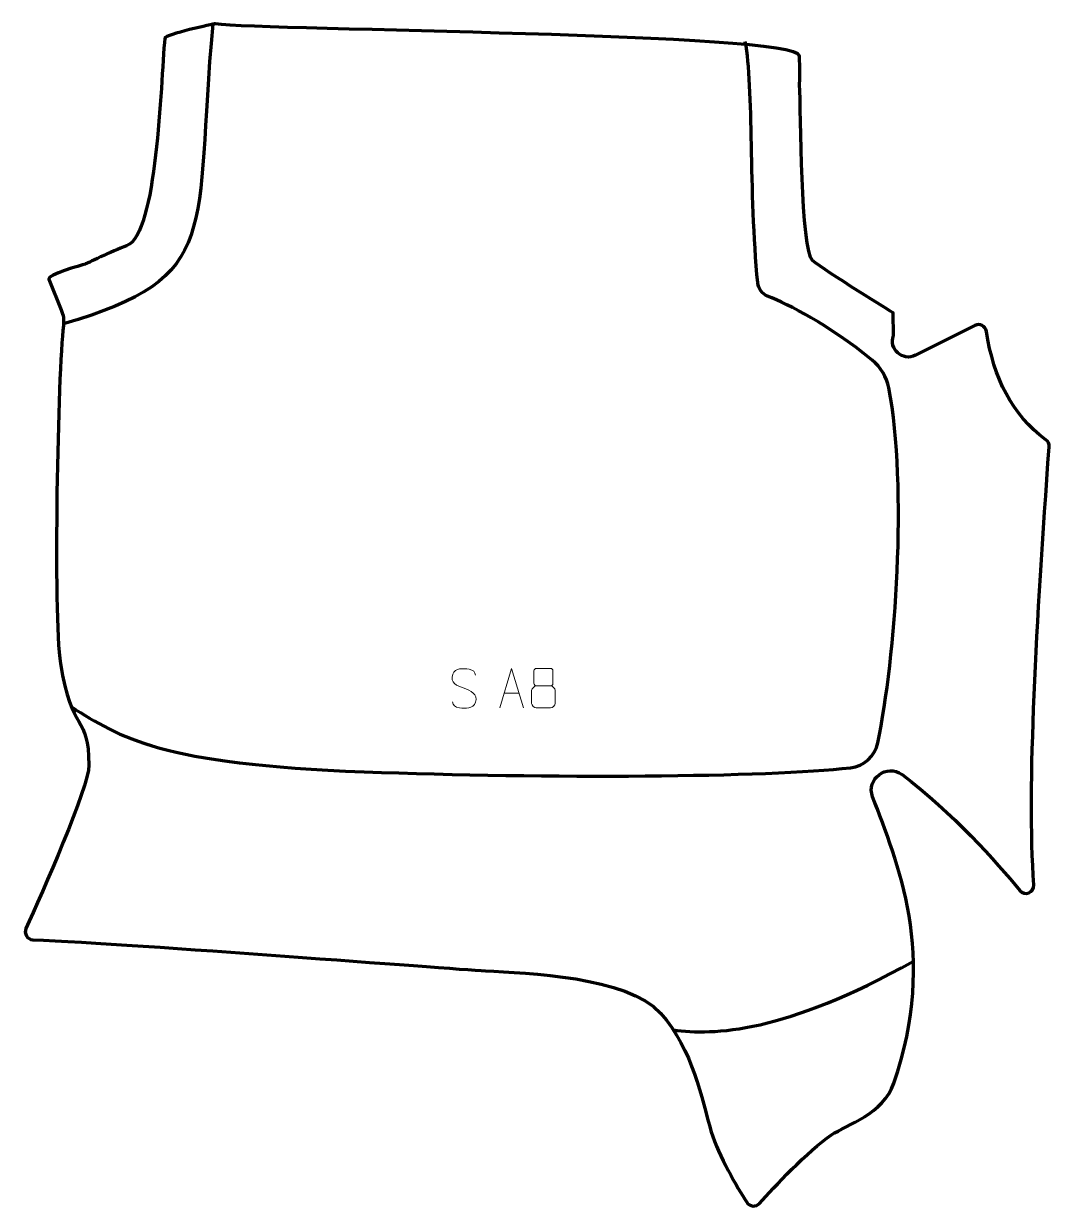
# Model space of a CAD drawing. Header units: millimetres. Extents: x -324 to 323, y -373 to 373.
import ezdxf

# ---------------------------------------------------------------- set-up
doc = ezdxf.new("R2010")
doc.units = ezdxf.units.MM
doc.header["$MEASUREMENT"] = 0
for name, color, linetype in [('layer 1', 7, 'Continuous'), ('layer 2', 7, 'Continuous'), ('layer 3', 7, 'Continuous')]:
    doc.layers.add(name, color=color, linetype=linetype)

msp = doc.modelspace()

# ---------------------------------------------------------------- linework, layer by layer
at = {"layer": 'layer 1', "color": 250, "lineweight": 9}
for points, knots in [([(-46.0954, -46.1181), (-50.3437, -44.6477), (-55.2518, -42.8519), (-53.2467, -37.3316), (-53.2467, -37.3316), (-51.7432, -33.1917), (-46.5296, -33.5802), (-42.926, -34.1813), (-42.926, -34.1813), (-40.0654, -34.6585), (-39.2007, -35.8717), (-38.8901, -37.9558)], [0, 0, 0, 0, 0.25, 0.25, 0.25, 0.25, 0.5, 0.5, 0.5, 0.5, 1, 1, 1, 1]), ([(-23.5659, -58.5949), (-23.5659, -58.5949), (-16.1949, -33.6414), (-16.1949, -33.6414), (-16.1949, -33.6414), (-16.1949, -33.6414), (-8.625, -58.5949), (-8.625, -58.5949)], [0, 0, 0, 0, 0.33333333, 0.33333333, 0.33333333, 0.33333333, 1, 1, 1, 1]), ([(-2.0488, -35.1073), (-2.0488, -37.3203), (-2.0488, -41.0026), (-2.0488, -43.2159), (-2.0488, -43.2159), (-2.0338, -43.7233), (-1.2264, -44.6547), (-0.5263, -44.6535), (-0.5263, -44.6535), (2.4436, -44.6533), (5.4138, -44.7382), (8.3842, -44.7385), (8.3842, -44.7385), (9.1813, -44.7343), (9.902, -43.944), (9.8994, -43.2233), (9.8994, -43.2233), (9.8991, -41.0073), (9.8991, -37.3226), (9.8994, -35.1073), (9.8994, -35.1073), (9.8809, -34.3965), (9.2695, -33.6361), (8.4356, -33.6435), (8.4356, -33.6435), (5.4185, -33.6438), (2.4016, -33.6438), (-0.615, -33.6435), (-0.615, -33.6435), (-1.2414, -33.6359), (-2.0655, -34.3469), (-2.0488, -35.1073)], [0, 0, 0, 0, 0.11111111, 0.11111111, 0.11111111, 0.11111111, 0.22222222, 0.22222222, 0.22222222, 0.22222222, 0.33333333, 0.33333333, 0.33333333, 0.33333333, 0.44444444, 0.44444444, 0.44444444, 0.44444444, 0.55555556, 0.55555556, 0.55555556, 0.55555556, 0.66666667, 0.66666667, 0.66666667, 0.66666667, 0.77777778, 0.77777778, 0.77777778, 0.77777778, 1, 1, 1, 1]), ([(-3.5076, -47.6255), (-3.5076, -50.7963), (-3.5076, -52.4984), (-3.5076, -55.6698), (-3.5076, -55.6698), (-3.5161, -56.8917), (-1.8182, -58.5844), (-0.5656, -58.5929), (-0.5656, -58.5929), (2.4175, -58.5926), (5.4008, -58.5926), (8.3842, -58.5929), (8.3842, -58.5929), (9.7075, -58.5812), (11.3279, -56.9596), (11.3168, -55.6604), (11.3168, -55.6604), (11.3165, -52.4922), (11.3165, -50.7934), (11.3168, -47.6255), (11.3168, -47.6255), (11.2471, -46.2451), (9.6693, -44.6665), (8.3639, -44.6726), (8.3639, -44.6726), (5.3873, -44.6729), (2.4107, -44.6729), (-0.5656, -44.6726), (-0.5656, -44.6726), (-1.6451, -44.6662), (-3.4914, -46.2451), (-3.5076, -47.6255)], [0, 0, 0, 0, 0.11111111, 0.11111111, 0.11111111, 0.11111111, 0.22222222, 0.22222222, 0.22222222, 0.22222222, 0.33333333, 0.33333333, 0.33333333, 0.33333333, 0.44444444, 0.44444444, 0.44444444, 0.44444444, 0.55555556, 0.55555556, 0.55555556, 0.55555556, 0.66666667, 0.66666667, 0.66666667, 0.66666667, 0.77777778, 0.77777778, 0.77777778, 0.77777778, 1, 1, 1, 1]), ([(-46.0954, -46.1182), (-42.0768, -47.7649), (-37.0473, -49.6532), (-38.8813, -55.0135), (-38.8813, -55.0135), (-40.3411, -59.2799), (-45.2519, -59.0232), (-48.978, -58.4685), (-48.978, -58.4685), (-51.728, -58.0587), (-52.9489, -56.8452), (-53.3269, -54.733)], [0, 0, 0, 0, 0.25, 0.25, 0.25, 0.25, 0.5, 0.5, 0.5, 0.5, 1, 1, 1, 1])]:
    msp.add_open_spline(points, degree=3, knots=knots, dxfattribs=at)
msp.add_open_spline([(-20.8433, -49.3455), (-20.8433, -49.3455), (-11.3476, -49.3455), (-11.3476, -49.3455)], degree=3, dxfattribs=at)
at = {"layer": 'layer 2', "color": 230, "lineweight": 200}
msp.add_open_spline([(-202.6898, 372.3567), (-172.0297, 368.1825), (164.5836, 366.6509), (165.2517, 352.2464), (165.2517, 352.2464), (165.5929, 344.8948), (165.3267, 335.8287), (165.3267, 334.0675), (165.3267, 334.0675), (166.1805, 317.646), (166.0894, 229.6312), (173.4572, 223.385), (173.4572, 223.385), (182.0001, 216.1421), (224.3435, 190.5151), (224.2536, 190.2706), (224.2536, 190.2706), (224.2536, 190.2706), (224.4467, 176.0839), (224.4467, 176.0839), (224.4467, 176.0839), (221.2971, 167.5163), (230.2609, 159.516), (238.4167, 163.6149), (238.4167, 163.6149), (238.4167, 163.6149), (275.7622, 182.3838), (275.7622, 182.3838), (275.7622, 182.3838), (278.8133, 183.9173), (282.46, 182.0285), (282.9952, 178.6556), (282.9952, 178.6556), (287.6455, 149.3595), (299.006, 126.1732), (320.4676, 110.3462), (320.4676, 110.3462), (321.8681, 109.3133), (322.6558, 107.6457), (322.5317, 105.9104), (322.5317, 105.9104), (314.6178, -4.5006), (308.502, -108.1323), (312.8966, -169.9781), (312.8966, -169.9781), (313.2448, -174.8732), (307.1093, -177.3275), (303.9925, -173.5369), (303.9925, -173.5369), (289.4531, -155.8529), (261.3776, -124.0482), (229.8457, -100.5966), (229.8457, -100.5966), (220.1802, -93.408), (207.0943, -103.2706), (211.3224, -114.55), (211.3224, -114.55), (226.6572, -155.4567), (252.6647, -213.5606), (224.6969, -294.9944), (224.6969, -294.9944), (218.0653, -314.3019), (195.0522, -321.0735), (185.4563, -327.5512), (185.4563, -327.5512), (170.2442, -337.8202), (149.0585, -360.6276), (140.0263, -370.6814), (140.0263, -370.6814), (137.7975, -373.1621), (133.8188, -372.8263), (132.0363, -370.0076), (132.0363, -370.0076), (126.0429, -360.5302), (114.2841, -340.8654), (109.6726, -325.6095), (109.6726, -325.6095), (103.3632, -304.7381), (98.5097, -274.1586), (77.6404, -250.8601), (77.6404, -250.8601), (56.7711, -227.5613), (-6.8075, -225.6203), (-32.5302, -224.164), (-32.5302, -224.164), (-57.2653, -222.7639), (-250.2919, -207.4498), (-317.7274, -204.5496), (-317.7274, -204.5496), (-321.2842, -204.3965), (-323.5589, -200.7008), (-322.0945, -197.4559), (-322.0945, -197.4559), (-312.2731, -175.6903), (-282.4292, -108.4074), (-282.4772, -94.5658), (-282.4772, -94.5658), (-282.5883, -62.348), (-293.4175, -74.7831), (-300.4343, -30.4947), (-300.4343, -30.4947), (-305.2215, -0.2796), (-301.9851, 154.6491), (-298.5303, 182.261), (-298.5303, 182.261), (-298.1081, 185.635), (-298.5737, 189.0604), (-299.8533, 192.2108), (-299.8533, 192.2108), (-299.8533, 192.2108), (-307.6981, 211.5234), (-307.6981, 211.5234), (-307.6981, 211.5234), (-308.8541, 214.3689), (-287.6796, 220.2904), (-284.6958, 221.0203), (-284.6958, 221.0203), (-284.6958, 221.0203), (-267.9114, 229.1782), (-258.6785, 232.6297), (-258.6785, 232.6297), (-239.411, 239.8325), (-237.3103, 334.114), (-234.6669, 363.2731), (-234.6669, 363.2731), (-234.4497, 365.6694), (-203.7987, 372.5076), (-202.6898, 372.3567)], degree=3, knots=[0, 0, 0, 0, 0.03030303, 0.03030303, 0.03030303, 0.03030303, 0.06060606, 0.06060606, 0.06060606, 0.06060606, 0.09090909, 0.09090909, 0.09090909, 0.09090909, 0.12121212, 0.12121212, 0.12121212, 0.12121212, 0.15151515, 0.15151515, 0.15151515, 0.15151515, 0.18181818, 0.18181818, 0.18181818, 0.18181818, 0.21212121, 0.21212121, 0.21212121, 0.21212121, 0.24242424, 0.24242424, 0.24242424, 0.24242424, 0.27272727, 0.27272727, 0.27272727, 0.27272727, 0.3030303, 0.3030303, 0.3030303, 0.3030303, 0.33333333, 0.33333333, 0.33333333, 0.33333333, 0.36363636, 0.36363636, 0.36363636, 0.36363636, 0.39393939, 0.39393939, 0.39393939, 0.39393939, 0.42424242, 0.42424242, 0.42424242, 0.42424242, 0.45454545, 0.45454545, 0.45454545, 0.45454545, 0.48484848, 0.48484848, 0.48484848, 0.48484848, 0.51515152, 0.51515152, 0.51515152, 0.51515152, 0.54545455, 0.54545455, 0.54545455, 0.54545455, 0.57575758, 0.57575758, 0.57575758, 0.57575758, 0.60606061, 0.60606061, 0.60606061, 0.60606061, 0.63636364, 0.63636364, 0.63636364, 0.63636364, 0.66666667, 0.66666667, 0.66666667, 0.66666667, 0.6969697, 0.6969697, 0.6969697, 0.6969697, 0.72727273, 0.72727273, 0.72727273, 0.72727273, 0.75757576, 0.75757576, 0.75757576, 0.75757576, 0.78787879, 0.78787879, 0.78787879, 0.78787879, 0.81818182, 0.81818182, 0.81818182, 0.81818182, 0.84848485, 0.84848485, 0.84848485, 0.84848485, 0.87878788, 0.87878788, 0.87878788, 0.87878788, 0.90909091, 0.90909091, 0.90909091, 0.90909091, 0.93939394, 0.93939394, 0.93939394, 0.93939394, 1, 1, 1, 1], dxfattribs=at)
at = {"layer": 'layer 3', "color": 142, "lineweight": 200}
for points in [[(-204.4342, 372.0965), (-216.5528, 240.456), (-197.4448, 212.7745), (-298.4197, 183.4463)], [(85.7288, -261.3561), (111.139, -264.9432), (155.5795, -263.5299), (237.0507, -218.1278)]]:
    msp.add_open_spline(points, degree=3, dxfattribs=at)
msp.add_open_spline([(-293.4516, -57.8491), (-262.7874, -77.2826), (-237.2879, -94.0166), (-108.9932, -98.7978), (-108.9932, -98.7978), (6.1852, -103.0904), (145.7694, -102.2448), (197.3229, -96.261), (197.3229, -96.261), (205.8661, -95.2693), (212.8165, -88.9359), (214.5903, -80.5204), (214.5903, -80.5204), (225.8185, -27.2428), (233.5638, 80.65), (221.4981, 143.0853), (221.4981, 143.0853), (220.1674, 149.9698), (216.4607, 156.1765), (211.0181, 160.5969), (211.0181, 160.5969), (183.0506, 183.3105), (158.6937, 195.3892), (145.1601, 200.8763), (145.1601, 200.8763), (141.7145, 202.2733), (139.341, 205.4758), (138.972, 209.1754), (138.972, 209.1754), (133.2475, 266.5791), (136.6367, 332.5425), (131.0515, 361.3122)], degree=3, knots=[0, 0, 0, 0, 0.11111111, 0.11111111, 0.11111111, 0.11111111, 0.22222222, 0.22222222, 0.22222222, 0.22222222, 0.33333333, 0.33333333, 0.33333333, 0.33333333, 0.44444444, 0.44444444, 0.44444444, 0.44444444, 0.55555556, 0.55555556, 0.55555556, 0.55555556, 0.66666667, 0.66666667, 0.66666667, 0.66666667, 0.77777778, 0.77777778, 0.77777778, 0.77777778, 1, 1, 1, 1], dxfattribs=at)

doc.saveas('drawing.dxf')
